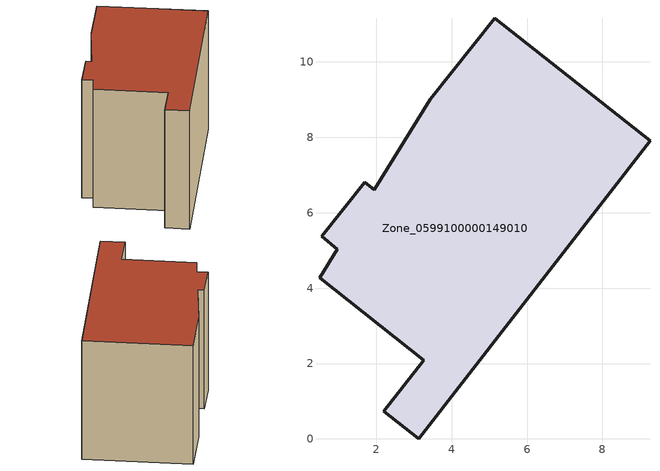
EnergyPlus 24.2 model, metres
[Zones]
Zone_0599100000149010
 floor ground (C_G): 3.43,9 5.14,11.16 9.26,7.91 3.13,0 2.2,0.73 3.26,2.08 0.5,4.27 0.97,5.03 0.56,5.37 1.69,6.8 1.95,6.62 z3.5
 wall outside (C_F): 9.26,7.91 5.14,11.16 3.43,9 1.95,6.62 1.69,6.8 0.56,5.37 0.97,5.03 0.5,4.27 3.26,2.08 2.2,0.73 3.13,0 9.26,7.91 z3.5:9.8
 roof outside (C_R): 5.14,11.16 3.43,9 1.95,6.62 1.69,6.8 0.56,5.37 0.97,5.03 0.5,4.27 3.26,2.08 2.2,0.73 3.13,0 9.26,7.91 z9.8
[BUILDING]
Pand.0599100000149010: North Axis=0; Terrain=City; Loads Convergence Tolerance Value=0.04; Temperature Convergence Tolerance Value=0.4; Solar Distribution=FullExterior; Maximum Number of Warmup Days=25; Minimum Number of Warmup Days=1
[Site:Location]
Rotterdam.The.Hague.AP_ZH_NLD Design_Conditions: Latitude=51.96; Longitude=4.45; Time Zone=1; Elevation=-4.5
[SITE:GROUNDTEMPERATURE:BUILDINGSURFACE]
18, 18, 18, 18, 18, 18, 18, 18, 18, 18, 18, 18
[MATERIAL] Thermal Absorptance=0.9; Solar Absorptance=0.7; Visible Absorptance=0.7
Name | Roughness | Thickness | Conductivity | Density | Specific Heat
G.TC.1946 | MediumSmooth | 0.15 | 1 | 540 | 1210
F.TC.1946 | Rough | 0.3 | 0.857143 | 1920 | 840
R.TC.1946 | MediumRough | 0.2 | 0.909091 | 1500 | 1000
[CONSTRUCTION]
C_G: G.TC.1946
C_F: F.TC.1946
C_R: R.TC.1946
[ZONE]
Zone_0599100000149010: Type=1; Multiplier=1; Ceiling Height=Autocalculate; Volume=Autocalculate; Floor Area=autocalculate; Part of Total Floor Area=Yes
[ZONEINFILTRATION:DESIGNFLOWRATE]
Infil_Zone_0599100000149010: Zone or ZoneList or Space or SpaceList=Zone_0599100000149010; Schedule=AlwaysOn; Design Flow Rate Calculation Method=Flow/Area; Flow Rate per Floor Area=0.003; Constant Term Coefficient=1; Temperature Term Coefficient=0; Velocity Term Coefficient=0; Velocity Squared Term Coefficient=0
[HVACTEMPLATE:ZONE:IDEALLOADSAIRSYSTEM]
Zone_0599100000149010: Maximum Heating Supply Air Temperature=50; Minimum Cooling Supply Air Temperature=13; Maximum Heating Supply Air Humidity Ratio=0.0156; Minimum Cooling Supply Air Humidity Ratio=0.0077; Heating Limit=NoLimit; Cooling Limit=NoLimit; Dehumidification Control Type=ConstantSensibleHeatRatio; Cooling Sensible Heat Ratio=0.7; Dehumidification Setpoint=60; Humidification Control Type=None; Humidification Setpoint=30; Outdoor Air Method=None; Outdoor Air Flow Rate per Person=0.00944; Outdoor Air Flow Rate per Zone Floor Area=0; Outdoor Air Flow Rate per Zone=0; Demand Controlled Ventilation Type=None; Outdoor Air Economizer Type=NoEconomizer; Heat Recovery Type=None; Sensible Heat Recovery Effectiveness=0.7; Latent Heat Recovery Effectiveness=0.65
[ZONECONTROL:THERMOSTAT]
ThermostatControl_Zone_0599100000149010: Zone or ZoneList=Zone_0599100000149010; Control Type Schedule=DualSetpointControlType; Control 1=Thermostat_Zone_0599100000149010; Temperature Difference Between Cutout And Setpoint=0
[THERMOSTATSETPOINT:DUALSETPOINT]
Thermostat_Zone_0599100000149010: Heating Setpoint Temperature Schedule=HeatingSetpoint_Zone_0599100000149010; Cooling Setpoint Temperature Schedule=CoolingSetpoint_Zone_0599100000149010
[SCHEDULE:COMPACT]
HeatingSetpoint_Zone_0599100000149010: Through: 12/31, For: AllDays, Until: 24:00, 21
CoolingSetpoint_Zone_0599100000149010: Through: 12/31, For: AllDays, Until: 24:00, 24
DualSetpointControlType: Through: 12/31, For: AllDays, Until: 24:00, 4
AlwaysOn: Through: 12/31, For: AllDays, Until: 24:00, 1
